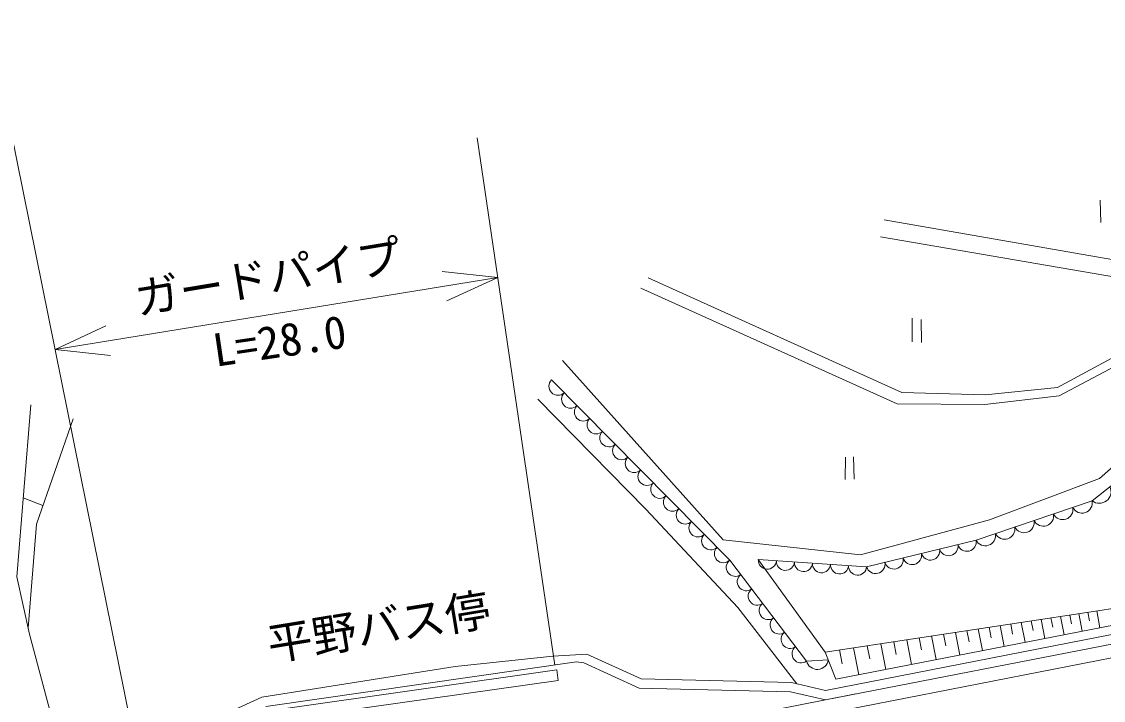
# Model space of a CAD drawing. Units: millimetres, scale not verified. Extents: x 40000 to 680000, y 20000 to 380000.
# Drawn here: x 334926 to 395174, y 280232 to 318008 of the extents above; entities that cross this region are included whole.
import ezdxf
from ezdxf.enums import TextEntityAlignment as Align

# ---------------------------------------------------------------- set-up
doc = ezdxf.new("R2010")
doc.units = ezdxf.units.MM
doc.header["$LTSCALE"] = 1000
doc.layers.add('M-WORK', color=1, linetype='Continuous', lineweight=13)
doc.styles.add('ＭＳ ゴシック', font='')
doc.styles.get('ＭＳ ゴシック').set_extended_font_data('MS Gothic')

msp = doc.modelspace()

# ---------------------------------------------------------------- linework, layer by layer
at = {"layer": 'M-WORK'}
for p, q in [((341355, 277248), (330932, 328637)), ((364615, 282198), (360298, 311533)), ((394995, 308067), (395035, 306822)), ((382964, 306981), (398107, 304334)), ((382754, 306022), (397923, 303438)), ((336787, 299767), (361441, 303766)), ((361441, 303766), (358346, 304108)), ((361441, 303766), (358613, 302463)), ((383949, 297359), (369821, 303746)), ((369406, 303176), (383687, 296728)), ((384517, 301504), (384517, 300188)), ((385032, 301429), (385036, 300144)), ((336787, 299767), (339615, 301070)), ((398215, 300683), (392613, 297636)), ((392705, 297174), (398230, 300114)), ((336787, 299767), (339882, 299425)), ((374004, 289167), (365047, 299144)), ((364438, 298069), (374365, 288035)), ((392613, 297636), (388596, 297236)), ((388596, 297236), (383949, 297359)), ((388581, 296697), (392705, 297174)), ((335436, 296683), (334657, 287099)), ((363678, 296987), (369686, 290864)), ((383687, 296728), (388581, 296697)), ((399800, 296851), (394952, 292588)), ((337799, 295905), (335745, 290041)), ((374335, 278446), (464324, 295992)), ((380818, 293769), (380792, 292529)), ((381260, 293783), (381300, 292542)), ((397523, 293708), (394547, 291338)), ((394952, 292588), (388827, 290280)), ((335015, 291506), (336110, 291082)), ((394547, 291338), (388084, 289153)), ((369686, 290864), (374811, 285393)), ((335745, 290041), (335286, 284268)), ((388827, 290280), (381647, 288336)), ((381647, 288336), (374004, 289167)), ((379692, 280254), (423242, 288746)), ((388084, 289153), (381989, 287665)), ((395100, 285253), (416709, 288686)), ((374365, 288035), (378643, 282417)), ((381989, 287665), (375957, 288065)), ((375957, 288065), (379680, 282917)), ((380282, 281408), (416742, 288517)), ((379702, 280786), (414293, 287530)), ((334657, 287099), (335365, 283913)), ((374811, 285393), (378104, 281158)), ((395100, 285253), (379680, 282917)), ((393298, 284980), (393395, 284482)), ((394001, 284083), (393811, 285058)), ((394306, 285133), (394399, 284656)), ((394982, 284275), (394801, 285208)), ((389654, 283236), (389428, 284394)), ((390012, 284482), (390122, 283915)), ((390812, 283461), (390596, 284571)), ((391155, 284655), (391261, 284112)), ((391921, 283678), (391714, 284740)), ((392249, 284821), (392351, 284301)), ((392983, 283885), (392785, 284902)), ((335365, 283913), (337767, 274919)), ((385864, 282497), (385607, 283815)), ((386272, 283915), (386398, 283270)), ((387182, 282754), (386936, 284016)), ((387573, 284113), (387693, 283495)), ((388445, 283000), (388209, 284209)), ((388818, 284301), (388934, 283710)), ((382015, 283270), (382158, 282536)), ((383052, 281948), (382771, 283385)), ((383496, 283495), (383633, 282792)), ((384488, 282228), (384220, 283605)), ((384914, 283710), (385045, 283036)), ((359063, 282113), (364513, 282682)), ((364513, 282682), (366404, 282810)), ((366404, 282810), (369439, 281432)), ((379680, 282917), (380282, 281408)), ((380470, 283036), (380619, 282270)), ((381552, 281656), (381259, 283156)), ((348311, 280418), (359063, 282113)), ((348526, 279880), (365834, 282374)), ((365834, 282374), (366235, 282315)), ((366235, 282315), (369320, 280915)), ((378643, 282417), (379851, 282488)), ((349361, 279747), (364742, 281929)), ((364742, 281929), (364813, 281344)), ((377810, 281226), (369439, 281432)), ((364813, 281344), (348911, 279097)), ((377744, 280707), (369320, 280915)), ((379702, 280786), (377810, 281226)), ((341355, 277248), (348311, 280418)), ((342658, 273033), (379692, 280254)), ((379692, 280254), (377744, 280707)), ((379692, 280254), (381381, 280592))]:
    msp.add_line(p, q, dxfattribs=at)
for centre, radius, start, end in [((364796, 297713), 504, 135.15639, 314.22516), ((365505, 296996), 504, 135.15639, 314.22516), ((366214, 296280), 504, 135.15639, 314.22516), ((366923, 295563), 504, 135.15639, 314.22516), ((367632, 294846), 504, 135.15639, 314.22516), ((368341, 294129), 504, 135.15639, 314.22516), ((369050, 293413), 504, 135.15639, 314.22516), ((369759, 292696), 504, 135.15639, 314.22516), ((370468, 291979), 504, 135.15639, 314.22516), ((371177, 291263), 504, 135.15639, 314.22516), ((394949, 291852), 652, 232.01539, 25.06288), ((393985, 291225), 573, 206.02509, 11.33521), ((371886, 290546), 504, 135.15639, 314.22516), ((391831, 290497), 573, 206.02509, 11.33521), ((392908, 290861), 573, 206.02509, 11.33521), ((372595, 289829), 504, 135.15639, 314.22516), ((389676, 289769), 573, 206.02509, 11.33521), ((390753, 290133), 573, 206.02509, 11.33521), ((373304, 289113), 504, 135.15639, 314.22516), ((388599, 289404), 573, 206.02509, 11.33521), ((374013, 288396), 504, 135.15639, 314.22516), ((385539, 288556), 523, 196.26854, 11.16759), ((386555, 288804), 523, 196.26854, 11.16759), ((387570, 289052), 523, 196.26854, 11.16759), ((374674, 287636), 504, 127.79098, 306.798), ((376460, 288036), 504, 176.64254, 355.76811), ((377465, 287969), 504, 176.64254, 355.76811), ((383507, 288060), 523, 196.26854, 11.16759), ((384523, 288308), 523, 196.26854, 11.16759), ((378471, 287902), 504, 176.64254, 355.76811), ((379476, 287836), 504, 176.64254, 355.76811), ((380481, 287769), 504, 176.64254, 355.76811), ((381487, 287702), 504, 176.64254, 355.76811), ((382492, 287812), 523, 196.26854, 11.16759), ((375285, 286834), 504, 127.79098, 306.798), ((375896, 286031), 504, 127.79098, 306.798), ((376507, 285229), 504, 127.79098, 306.798), ((377118, 284426), 504, 127.79098, 306.798), ((377730, 283624), 504, 127.79098, 306.798), ((378341, 282821), 504, 127.79098, 306.798), ((379240, 282569), 616, 194.22071, 352.48058)]:
    msp.add_arc(centre, radius, start, end, dxfattribs=at)

# ---------------------------------------------------------------- texts
at = {"layer": 'M-WORK', "style": 'ＭＳ ゴシック'}
for s, rotation, p in [('ガードパイプ', 9.462, (341490, 301132)), ('L=28.0', 8.373, (345802, 298251)), ('平野バス停', 9.335, (348873, 281873))]:
    msp.add_text(s, height=1833, rotation=rotation, dxfattribs=at).set_placement(p, align=Align.BOTTOM_LEFT)

doc.saveas('drawing.dxf')
